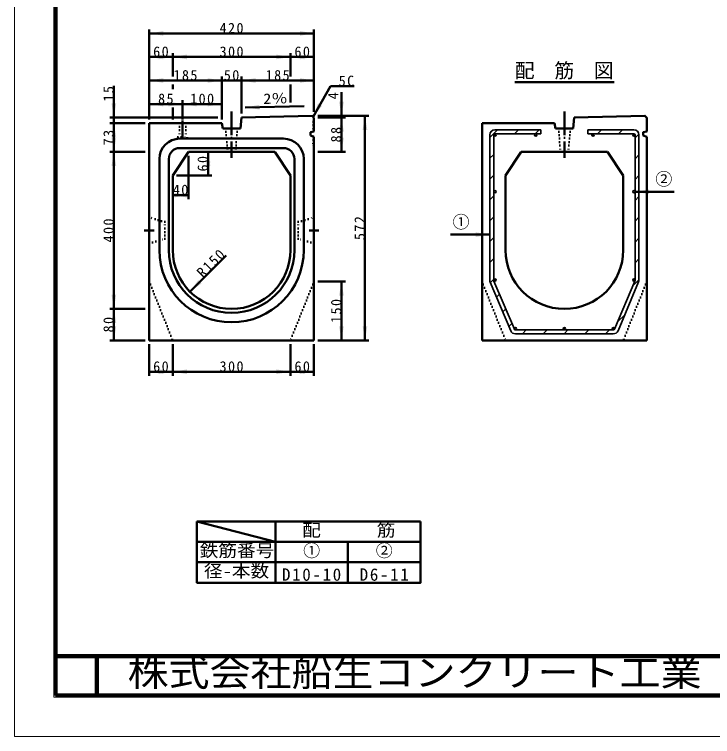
# Model space of a CAD drawing. Units: millimetres, scale not verified. Extents: x -2102 to 2102, y -1485 to 1485.
# Drawn here: x -2102 to -323, y -1485 to 355 of the extents above; entities that cross this region are included whole.
import ezdxf
from ezdxf.enums import TextEntityAlignment as Align

# ---------------------------------------------------------------- set-up
doc = ezdxf.new("R2010")
doc.units = ezdxf.units.MM
doc.header["$LTSCALE"] = 5
doc.linetypes.add('DOTTED', pattern=[1.75, 0.25, -1.5])
doc.linetypes.add('LONG_DASHED_DOTTED', pattern=[15.25, 12, -1.5, 0.25, -1.5])
doc.layers.add('0-0_V-nasSTD', color=7, linetype='Continuous', lineweight=35)
doc.layers.add('0-1_0', color=7, linetype='Continuous', lineweight=50)
doc.styles.add('ＭＳ ゴシック', font='')
doc.styles.get('ＭＳ ゴシック').set_extended_font_data('MS Gothic')

msp = doc.modelspace()

# ---------------------------------------------------------------- linework, layer by layer
at = {"layer": '0-0_V-nasSTD', "lineweight": 100}
for p, q in [((-1997.5, 1380), (-1997.5, -1380)), ((-1892.5, -1280), (-1892.5, -1380)), ((-1997.5, -1380), (1997.5, -1380))]:
    msp.add_line(p, q, dxfattribs=at)
at = {"layer": '0-0_V-nasSTD', "lineweight": 50}
for p, q in [((-1399.102, 175.981), (-1399.102, 129.981)), ((-1637.5, -937), (-1637.5, -989)), ((-1437.5, -937), (-1637.5, -937)), ((-1252.5, -937), (-1437.5, -937)), ((-1067.5, -937), (-1252.5, -937)), ((-1067.5, -989), (-1067.5, -937)), ((-1637.5, -989), (-1637.5, -1041)), ((-1437.5, -989), (-1637.5, -989)), ((-1437.5, -1041), (-1437.5, -989)), ((-1252.5, -989), (-1067.5, -989)), ((-1437.5, -1041), (-1637.5, -1041))]:
    msp.add_line(p, q, dxfattribs=at)
at = {"layer": '0-0_V-nasSTD'}
for p, q in [((-890.906, 41.294), (-871.319, 60.88)), ((-760.906, 60.88), (-877.906, 60.88)), ((-828.286, 50.88), (-818.286, 60.88)), ((-775.253, 50.88), (-765.253, 60.88)), ((-760.906, 60.88), (-760.906, 50.88)), ((-640.906, 60.88), (-523.906, 60.88)), ((-616.154, 50.88), (-606.154, 60.88)), ((-563.121, 50.88), (-553.121, 60.88)), ((-890.906, 47.88), (-890.906, -322.419)), ((-880.906, 47.88), (-880.906, -323.57)), ((-879.883, 50.137), (-875.65, 45.903)), ((-760.906, 50.88), (-877.906, 50.88)), ((-773.906, 50.88), (-774.501, 50.88)), ((-774.501, 50.821), (-770.965, 47.285)), ((-630.826, 48.567), (-627.219, 44.96)), ((-526.109, 49.916), (-521.87, 45.677)), ((-520.906, 40.063), (-511.064, 49.904)), ((-520.906, 47.88), (-520.906, -323.57)), ((-510.906, -321.501), (-510.906, 47.88)), ((-890.906, -11.739), (-880.906, -1.739)), ((-520.906, -12.97), (-510.906, -2.97)), ((-890.906, -64.772), (-880.906, -54.772)), ((-520.906, -66.003), (-510.906, -56.003)), ((-890.906, -117.805), (-880.906, -107.805)), ((-880.898, -97.341), (-878.128, -100.111)), ((-876.86, -94.308), (-875.094, -96.074)), ((-526.809, -97.877), (-524.663, -100.022)), ((-523.462, -94.153), (-520.939, -96.676)), ((-520.906, -119.036), (-510.906, -109.036)), ((-890.906, -170.838), (-880.906, -160.838)), ((-520.906, -172.069), (-510.906, -162.069)), ((-890.906, -223.871), (-880.906, -213.871)), ((-520.906, -225.102), (-510.906, -215.102)), ((-890.906, -276.904), (-880.906, -266.904)), ((-520.906, -278.135), (-510.906, -268.135)), ((-889.879, -327.482), (-837.576, -451.182)), ((-889.879, -327.482), (-889.879, -327.482)), ((-889.455, -328.486), (-880.906, -319.937)), ((-828.381, -447.297), (-880.665, -324.748)), ((-880.665, -324.748), (-880.665, -324.748)), ((-879.086, -319.361), (-875.148, -323.3)), ((-573.431, -447.297), (-521.146, -324.748)), ((-511.92, -326.534), (-564.256, -451.153)), ((-526.103, -336.366), (-510.906, -321.168)), ((-525.384, -319.509), (-521.295, -323.598)), ((-511.92, -326.534), (-511.92, -326.534)), ((-873.695, -365.759), (-866.316, -358.38)), ((-857.935, -403.032), (-850.456, -395.554)), ((-565.565, -428.861), (-547.167, -410.462)), ((-842.175, -440.306), (-834.597, -432.727)), ((-837.576, -451.182), (-837.576, -451.182)), ((-828.381, -447.297), (-828.381, -447.297)), ((-828.381, -447.297), (-828.381, -447.297)), ((-826.013, -443.145), (-822.647, -446.511)), ((-825.621, -449.12), (-576.191, -449.12)), ((-825.603, -459.12), (-576.241, -459.12)), ((-807.956, -459.12), (-797.956, -449.12)), ((-754.923, -459.12), (-744.923, -449.12)), ((-703.758, -445.191), (-699.977, -448.972)), ((-701.89, -459.12), (-691.89, -449.12)), ((-700.906, -449.12), (-699.977, -449.12)), ((-648.857, -459.12), (-638.857, -449.12)), ((-595.824, -459.12), (-585.824, -449.12)), ((-577.968, -443.702), (-573.774, -447.897)), ((-573.431, -447.297), (-573.431, -447.297)), ((-564.256, -451.153), (-564.256, -451.153))]:
    msp.add_line(p, q, dxfattribs=at)
at = {"layer": '0-0_V-nasSTD', "lineweight": 18}
for points in [[(-2102.5, -1485), (-2102.5, 1485), (2102.5, 1485), (2102.5, -1485)], [(-2002.5, -1385), (-2002.5, 1385), (2002.5, 1385), (2002.5, -1385)]]:
    msp.add_lwpolyline(points, close=True, dxfattribs=at)
at = {"layer": '0-0_V-nasSTD'}
msp.add_lwpolyline([(-640.906, 60.88), (-640.906, 50.88), (-523.906, 50.88)], dxfattribs=at)
at = {"layer": '0-0_V-nasSTD', "lineweight": 50}
for points in [[(-1637.5, -937), (-1437.5, -989), (-1437.5, -937)], [(-1437.5, -1093), (-1437.5, -1041), (-1437.5, -989), (-1437.5, -1041), (-1252.5, -1041), (-1252.5, -989), (-1437.5, -989)], [(-1252.5, -1041), (-1252.5, -989), (-1252.5, -1041)], [(-1252.5, -1041), (-1067.5, -1041), (-1067.5, -989)], [(-1252.5, -1093), (-1067.5, -1093), (-1067.5, -1041), (-1067.5, -989)], [(-1067.5, -1093), (-1067.5, -1041), (-1067.5, -989), (-1067.5, -1041)], [(-1637.5, -1041), (-1637.5, -1093), (-1437.5, -1093)], [(-1437.5, -1093), (-1437.5, -1041), (-1437.5, -1093)], [(-1437.5, -1093), (-1252.5, -1093), (-1252.5, -1041)], [(-1252.5, -1093), (-1252.5, -1041), (-1252.5, -1093)], [(-1067.5, -1093), (-1067.5, -1041), (-1067.5, -1093)]]:
    msp.add_lwpolyline(points, dxfattribs=at)
at = {"layer": '0-0_V-nasSTD'}
for centre in [(-877.906, 47.88), (-773.906, 47.88), (-627.906, 47.88), (-523.906, 47.88), (-877.906, -97.12), (-877.906, -322.12), (-523.906, -322.12), (-825.621, -446.12), (-700.906, -446.12), (-576.191, -446.12)]:
    msp.add_circle(centre, 3, dxfattribs=at)
for centre, radius, start, end in [((-877.906, 47.88), 13, 90, 180), ((-523.906, 47.88), 13, 0, 90), ((-877.906, 47.88), 3, 90, 180), ((-877.906, 47.88), 3, 131.23207, 180), ((-877.906, 47.88), 3, 90, 131.23207), ((-523.906, 47.88), 3, 0, 90), ((-523.906, 47.88), 3, 0, 90), ((-877.906, -322.419), 13, 180, 202.91963), ((-877.906, -323.57), 3, 180, 203.10504), ((-877.906, -323.57), 3, 180, 203.10504), ((-523.906, -323.57), 3, 336.89496, 0), ((-523.906, -321.501), 13, 337.21925, 0), ((-825.603, -446.12), 13, 202.91963, 270), ((-825.621, -446.12), 3, 203.10504, 270), ((-825.621, -446.12), 3, 203.10504, 270), ((-825.621, -446.12), 3, 203.10504, 270), ((-576.241, -446.12), 13, 270, 337.21925), ((-576.191, -446.12), 3, 270, 336.90127), ((-576.191, -446.12), 3, 270, 336.90127), ((-576.191, -446.12), 3, 270, 323.67738), ((-576.191, -446.12), 3, 323.67738, 336.90127)]:
    msp.add_arc(centre, radius, start, end, dxfattribs=at)
for points in [[(-1759.102, 306.38), (-1723.102, 300.38), (-1723.102, 312.38)], [(-1375.102, 300.38), (-1375.102, 312.38), (-1339.102, 306.38)], [(-1759.102, 246.38), (-1723.102, 240.38), (-1723.102, 252.38)], [(-1735.102, 240.38), (-1735.102, 252.38), (-1699.102, 246.38)], [(-1699.102, 246.38), (-1663.102, 240.38), (-1663.102, 252.38)], [(-1435.102, 240.38), (-1435.102, 252.38), (-1399.102, 246.38)], [(-1399.102, 246.38), (-1363.102, 240.38), (-1363.102, 252.38)], [(-1375.102, 240.38), (-1375.102, 252.38), (-1339.102, 246.38)], [(-1759.102, 186.38), (-1723.102, 180.38), (-1723.102, 192.38)], [(-1610.102, 180.38), (-1610.102, 192.38), (-1574.102, 186.38)], [(-1524.102, 186.38), (-1488.102, 180.38), (-1488.102, 192.38)], [(-1375.102, 180.38), (-1375.102, 192.38), (-1339.102, 186.38)], [(-1759.102, 126.38), (-1723.102, 120.38), (-1723.102, 132.38)], [(-1710.102, 120.38), (-1710.102, 132.38), (-1674.102, 126.38)], [(-1674.102, 126.38), (-1638.102, 120.38), (-1638.102, 132.38)], [(-1610.102, 120.38), (-1610.102, 132.38), (-1574.102, 126.38)], [(-1275.102, 132.38), (-1269.102, 96.38), (-1263.102, 132.38)], [(-1855.102, 128.38), (-1849.102, 92.38), (-1843.102, 128.38)], [(-1514.074, 117.7), (-1478.212, 124.476), (-1477.953, 112.479)], [(-1341.602, 93.88), (-1328.799, 128.057), (-1318.406, 122.057)], [(-1275.102, 56.38), (-1269.102, 92.38), (-1263.102, 56.38)], [(-1215.102, 60.38), (-1209.102, 96.38), (-1203.102, 60.38)], [(-1855.102, 41.38), (-1849.102, 77.38), (-1843.102, 41.38)], [(-1855.102, 40.38), (-1849.102, 4.38), (-1843.102, 40.38)], [(-1275.102, 40.38), (-1269.102, 4.38), (-1263.102, 40.38)], [(-1855.102, -31.62), (-1849.102, 4.38), (-1843.102, -31.62)], [(-1615.102, -31.62), (-1609.102, 4.38), (-1603.102, -31.62)], [(-1615.102, -19.62), (-1609.102, -55.62), (-1603.102, -19.62)], [(-520.906, -97.12), (-484.906, -103.12), (-484.906, -91.12)], [(-1699.102, -105.62), (-1663.102, -111.62), (-1663.102, -99.62)], [(-1695.102, -111.62), (-1695.102, -99.62), (-1659.102, -105.62)], [(-926.906, -212.267), (-926.906, -200.267), (-890.906, -206.267)], [(-1655.168, -351.686), (-1633.955, -321.987), (-1625.47, -330.472)], [(-1275.102, -361.62), (-1269.102, -325.62), (-1263.102, -361.62)], [(-1855.102, -359.62), (-1849.102, -395.62), (-1843.102, -359.62)], [(-1855.102, -431.62), (-1849.102, -395.62), (-1843.102, -431.62)], [(-1855.102, -439.62), (-1849.102, -475.62), (-1843.102, -439.62)], [(-1275.102, -439.62), (-1269.102, -475.62), (-1263.102, -439.62)], [(-1215.102, -439.62), (-1209.102, -475.62), (-1203.102, -439.62)], [(-1759.102, -555.62), (-1723.102, -561.62), (-1723.102, -549.62)], [(-1735.102, -561.62), (-1735.102, -549.62), (-1699.102, -555.62)], [(-1699.102, -555.62), (-1663.102, -561.62), (-1663.102, -549.62)], [(-1435.102, -561.62), (-1435.102, -549.62), (-1399.102, -555.62)], [(-1399.102, -555.62), (-1363.102, -561.62), (-1363.102, -549.62)], [(-1375.102, -561.62), (-1375.102, -549.62), (-1339.102, -555.62)]]:
    msp.add_solid(points, dxfattribs=at)
at = {"layer": '0-1_0'}
for p, q in [((-1759.102, 87.38), (-1759.102, 316.38)), ((-1339.102, 106.38), (-1339.102, 316.38)), ((-1759.102, 306.38), (-1339.102, 306.38)), ((-1699.102, 196.38), (-1699.102, 256.38)), ((-1399.102, 196.38), (-1399.102, 256.38)), ((-1759.102, 186.38), (-1574.102, 186.38)), ((-1574.102, 87.38), (-1574.102, 196.38)), ((-1574.102, 186.38), (-1524.102, 186.38)), ((-1524.102, 102.38), (-1524.102, 196.38)), ((-1524.102, 186.38), (-1339.102, 186.38)), ((-1849.102, 172.38), (-1849.102, 92.38)), ((-1699.102, 176.38), (-1699.102, 164.38)), ((-1296.602, 171.823), (-1341.602, 93.88)), ((-1296.602, 171.823), (-1236.602, 171.823)), ((-827.309, 182.38), (-574.503, 182.38)), ((-1269.102, 156.38), (-1269.102, 96.38)), ((-1674.102, 87.38), (-1674.102, 136.38)), ((-1699.102, 117.38), (-1699.102, 87.38)), ((-1514.074, 117.7), (-1364.109, 120.942)), ((-1584.102, 92.38), (-1859.102, 92.38)), ((-1849.102, 77.38), (-1849.102, 92.38)), ((-1524.102, 92.38), (-1526.602, 64.38)), ((-1329.102, 96.38), (-1199.102, 96.38)), ((-1329.102, 92.38), (-1259.102, 92.38)), ((-1269.102, 92.38), (-1269.102, 96.38)), ((-1269.102, 4.38), (-1269.102, 92.38)), ((-1209.102, -475.62), (-1209.102, 96.38)), ((-675.906, 92.38), (-678.406, 64.38)), ((-1769.102, 77.38), (-1859.102, 77.38)), ((-1849.102, 4.38), (-1849.102, 77.38)), ((-1759.102, -475.62), (-1759.102, 77.38)), ((-1759.102, 77.38), (-1574.102, 77.38)), ((-1574.102, 77.38), (-1571.602, 64.38)), ((-1339.102, 91.38), (-1339.102, 56.395)), ((-910.906, -475.62), (-910.906, 77.38)), ((-910.906, 77.38), (-725.906, 77.38)), ((-725.906, 77.38), (-723.406, 64.38)), ((-1571.602, 64.38), (-1526.602, 64.38)), ((-1348.102, 54.38), (-1339.102, 56.395)), ((-723.406, 64.38), (-678.406, 64.38)), ((-499.906, 54.38), (-490.906, 56.395)), ((-1417.102, 38.38), (-1681.102, 38.38)), ((-1348.102, 46.38), (-1348.102, 54.38)), ((-1348.102, 46.38), (-1339.102, 43.022)), ((-1339.102, -475.62), (-1339.102, 43.022)), ((-499.906, 46.38), (-499.906, 54.38)), ((-499.906, 46.38), (-490.906, 43.022)), ((-490.906, -475.62), (-490.906, 43.022)), ((-1769.102, 4.38), (-1859.102, 4.38)), ((-1659.102, 4.38), (-1699.102, -55.62)), ((-1417.102, 14.38), (-1681.102, 14.38)), ((-1659.102, 4.38), (-1439.102, 4.38)), ((-1609.102, -55.62), (-1609.102, 4.38)), ((-1439.102, 4.38), (-1399.102, -55.62)), ((-1329.102, 4.38), (-1259.102, 4.38)), ((-810.906, 4.38), (-850.906, -55.62)), ((-810.906, 4.38), (-590.906, 4.38)), ((-590.906, 4.38), (-550.906, -55.62)), ((-1733.102, -13.62), (-1733.102, -245.62)), ((-1709.102, -13.62), (-1709.102, -245.62)), ((-1659.102, -5.62), (-1659.102, -115.62)), ((-1389.102, -245.62), (-1389.102, -13.62)), ((-1365.102, -245.62), (-1365.102, -13.62)), ((-1699.102, -55.62), (-1699.102, -245.62)), ((-1689.102, -55.62), (-1599.102, -55.62)), ((-1399.102, -55.62), (-1399.102, -245.62)), ((-850.906, -55.62), (-850.906, -245.62)), ((-550.906, -55.62), (-550.906, -245.62)), ((-1699.102, -105.62), (-1659.102, -105.62)), ((-420.906, -97.12), (-520.906, -97.12)), ((-990.906, -206.267), (-890.906, -206.267)), ((-1655.168, -351.686), (-1563.245, -259.762)), ((-1329.102, -325.62), (-1259.102, -325.62)), ((-1269.102, -475.62), (-1269.102, -325.62)), ((-1769.102, -395.62), (-1859.102, -395.62)), ((-1769.102, -475.62), (-1859.102, -475.62)), ((-1759.102, -475.62), (-1339.102, -475.62)), ((-1329.102, -475.62), (-1199.102, -475.62)), ((-910.906, -475.62), (-490.906, -475.62)), ((-1759.102, -485.62), (-1759.102, -565.62)), ((-1699.102, -485.62), (-1699.102, -565.62)), ((-1399.102, -485.62), (-1399.102, -565.62)), ((-1339.102, -485.62), (-1339.102, -565.62))]:
    msp.add_line(p, q, dxfattribs=at)
at = {"layer": '0-1_0', "linetype": 'LONG_DASHED_DOTTED'}
for p, q in [((-1549.102, 107.38), (-1549.102, -10.62)), ((-700.906, 107.38), (-700.906, -10.62)), ((-1674.102, 84.38), (-1674.102, 39.38)), ((-1746.602, -195.62), (-1771.602, -195.62)), ((-1351.602, -195.62), (-1326.602, -195.62))]:
    msp.add_line(p, q, dxfattribs=at)
at = {"layer": '0-1_0', "linetype": 'DOTTED'}
for p, q in [((-1682.102, 77.38), (-1682.102, 42.38)), ((-1666.102, 77.38), (-1666.102, 42.38)), ((-1341.402, 81.38), (-1339.102, 83.68)), ((-1341.402, 81.38), (-1341.402, 55.88)), ((-1564.102, 64.38), (-1559.102, 4.38)), ((-1534.102, 64.38), (-1539.102, 4.38)), ((-715.906, 64.38), (-710.906, 4.38)), ((-685.906, 64.38), (-690.906, 4.38)), ((-1686.102, 42.38), (-1662.102, 42.38)), ((-1686.102, 42.38), (-1686.102, 39.38)), ((-1686.102, 39.38), (-1662.102, 39.38)), ((-1662.102, 42.38), (-1662.102, 39.38)), ((-1759.102, -325.62), (-1699.102, -475.62)), ((-1339.102, -325.62), (-1399.102, -475.62)), ((-910.906, -325.62), (-850.906, -475.62)), ((-490.906, -325.62), (-550.906, -475.62))]:
    msp.add_line(p, q, dxfattribs=at)
at = {"layer": '0-1_0', "lineweight": 100}
msp.add_line((-1997.5, -1280), (1997.5, -1280), dxfattribs=at)
at = {"layer": '0-1_0'}
for points in [[(-1759.102, 246.38), (-1699.102, 246.38), (-1399.102, 246.38), (-1339.102, 246.38)], [(-1759.102, 126.38), (-1674.102, 126.38), (-1574.102, 126.38)], [(-1524.102, 92.38), (-1344.102, 96.38), (-1339.102, 91.38)], [(-675.906, 92.38), (-495.906, 96.38), (-490.906, 91.38), (-490.906, 56.395)], [(-1849.102, -475.62), (-1849.102, -395.62), (-1849.102, 4.38)], [(-1759.102, -555.62), (-1699.102, -555.62), (-1399.102, -555.62), (-1339.102, -555.62)]]:
    msp.add_lwpolyline(points, dxfattribs=at)
at = {"layer": '0-1_0', "linetype": 'DOTTED'}
msp.add_lwpolyline([(-1341.402, 43.88), (-1341.402, 21.38), (-1339.102, 19.08)], dxfattribs=at)
for points in [[(-1719.102, -174.12), (-1759.102, -162.12), (-1759.102, -229.12), (-1719.102, -217.12)], [(-1379.102, -174.12), (-1339.102, -162.12), (-1339.102, -229.12), (-1379.102, -217.12)]]:
    msp.add_lwpolyline(points, close=True, dxfattribs=at)
at = {"layer": '0-1_0', "lineweight": 35}
for centre in [(-877.906, -97.12), (-523.906, -97.12)]:
    msp.add_circle(centre, 3, dxfattribs=at)
at = {"layer": '0-1_0'}
for centre, radius, start, end in [((-1681.102, -13.62), 52, 90, 180), ((-1417.102, -13.62), 52, 0, 90), ((-1681.102, -13.62), 28, 90, 180), ((-1417.102, -13.62), 28, 0, 90), ((-1549.102, -245.62), 184, 180, 270), ((-1549.102, -245.62), 160, 180, 270), ((-1549.102, -245.62), 150, 180, 270), ((-1549.102, -245.62), 150, 270, 0), ((-1549.102, -245.62), 184, 270, 0), ((-1549.102, -245.62), 160, 270, 0), ((-700.906, -245.62), 150, 180, 270), ((-700.906, -245.62), 150, 270, 0)]:
    msp.add_arc(centre, radius, start, end, dxfattribs=at)

# ---------------------------------------------------------------- texts
at = {"layer": '0-0_V-nasSTD', "style": 'ＭＳ ゴシック'}
for s, height, p in [('配\u3000筋\u3000図', 36.95, (-827.309, 182.38)), ('②', 31.67, (-469.106, -90.12)), ('①', 31.67, (-985.906, -199.267)), ('①', 31.67, (-1366.6, -1036.6)), ('②', 31.67, (-1181.6, -1036.6))]:
    msp.add_text(s, height=height, dxfattribs=at).set_placement(p, align=Align.BOTTOM_LEFT)
at = {"layer": '0-0_V-nasSTD', "style": 'ＭＳ ゴシック', "width": 1.15}
msp.add_text('2％', height=26.39, rotation=1.239, dxfattribs=at).set_placement((-1467.885, 118.698), align=Align.BOTTOM_LEFT)
at = {"layer": '0-0_V-nasSTD', "style": 'ＭＳ ゴシック'}
msp.add_text('4', height=26.39, rotation=90, dxfattribs=at).set_placement((-1269.102, 138.38), align=Align.BOTTOM_LEFT)
at = {"layer": '0-0_V-nasSTD', "style": 'ＭＳ ゴシック', "width": 1.1}
for s, height, p in [('配\u3000\u3000\u3000筋', 31.67, (-1369.14, -984.6)), ('鉄筋番号', 31.67, (-1630.38, -1036.6)), ('径-本数', 31.67, (-1619.58, -1088.6)), ('株式会社船生コンクリート工業', 69.65, (-1814.221, -1377.45))]:
    msp.add_text(s, height=height, dxfattribs=at).set_placement(p, align=Align.BOTTOM_LEFT)
at = {"layer": '0-0_V-nasSTD', "attachment_point": 7, "style": 'ＭＳ ゴシック'}
for s, insert, char_height in [('\\T1.2;420', (-1579.702, 306.38), 26.39), ('\\T1.2;60', (-1748.902, 246.38), 26.39), ('\\T1.2;300', (-1579.702, 246.38), 26.39), ('\\T1.2;60', (-1388.902, 246.38), 26.39), ('\\T1.2;185', (-1697.202, 186.38), 26.39), ('\\T1.2;50', (-1568.902, 186.38), 26.39), ('\\T1.2;185', (-1462.202, 186.38), 26.39), ('\\T1.2;5C', (-1276.202, 171.823), 26.39), ('\\T1.2;85', (-1736.402, 126.38), 26.39), ('\\T1.2;100', (-1654.702, 126.38), 26.39), ('\\T1.2;40', (-1698.902, -105.62), 26.39), ('\\T1.2;60', (-1748.902, -555.62), 26.39), ('\\T1.2;300', (-1579.702, -555.62), 26.39), ('\\T1.2;60', (-1388.902, -555.62), 26.39), ('\\T1.2;D10-10', (-1420.6, -1088.6), 31.67), ('\\T1.2;D6-11', (-1222.64, -1088.6), 31.67)]:
    msp.add_mtext(s, dxfattribs=dict(at, insert=insert, char_height=char_height))
at = {"layer": '0-0_V-nasSTD', "char_height": 26.39, "attachment_point": 7, "style": 'ＭＳ ゴシック'}
for s, insert, rotation in [('\\T1.2;15', (-1849.102, 132.78), 90), ('\\T1.2;73', (-1849.102, 21.08), 90), ('\\T1.2;88', (-1269.102, 28.58), 90), ('\\T1.2;60', (-1609.102, -45.42), 90), ('\\T1.2;572', (-1209.102, -220.22), 90), ('\\T1.2;400', (-1849.102, -226.22), 90), ('\\T1.2;R150', (-1621.793, -318.31), 45), ('\\T1.2;150', (-1269.102, -431.22), 90), ('\\T1.2;80', (-1849.102, -455.42), 90)]:
    msp.add_mtext(s, dxfattribs=dict(at, insert=insert, rotation=rotation))

doc.saveas('drawing.dxf')
